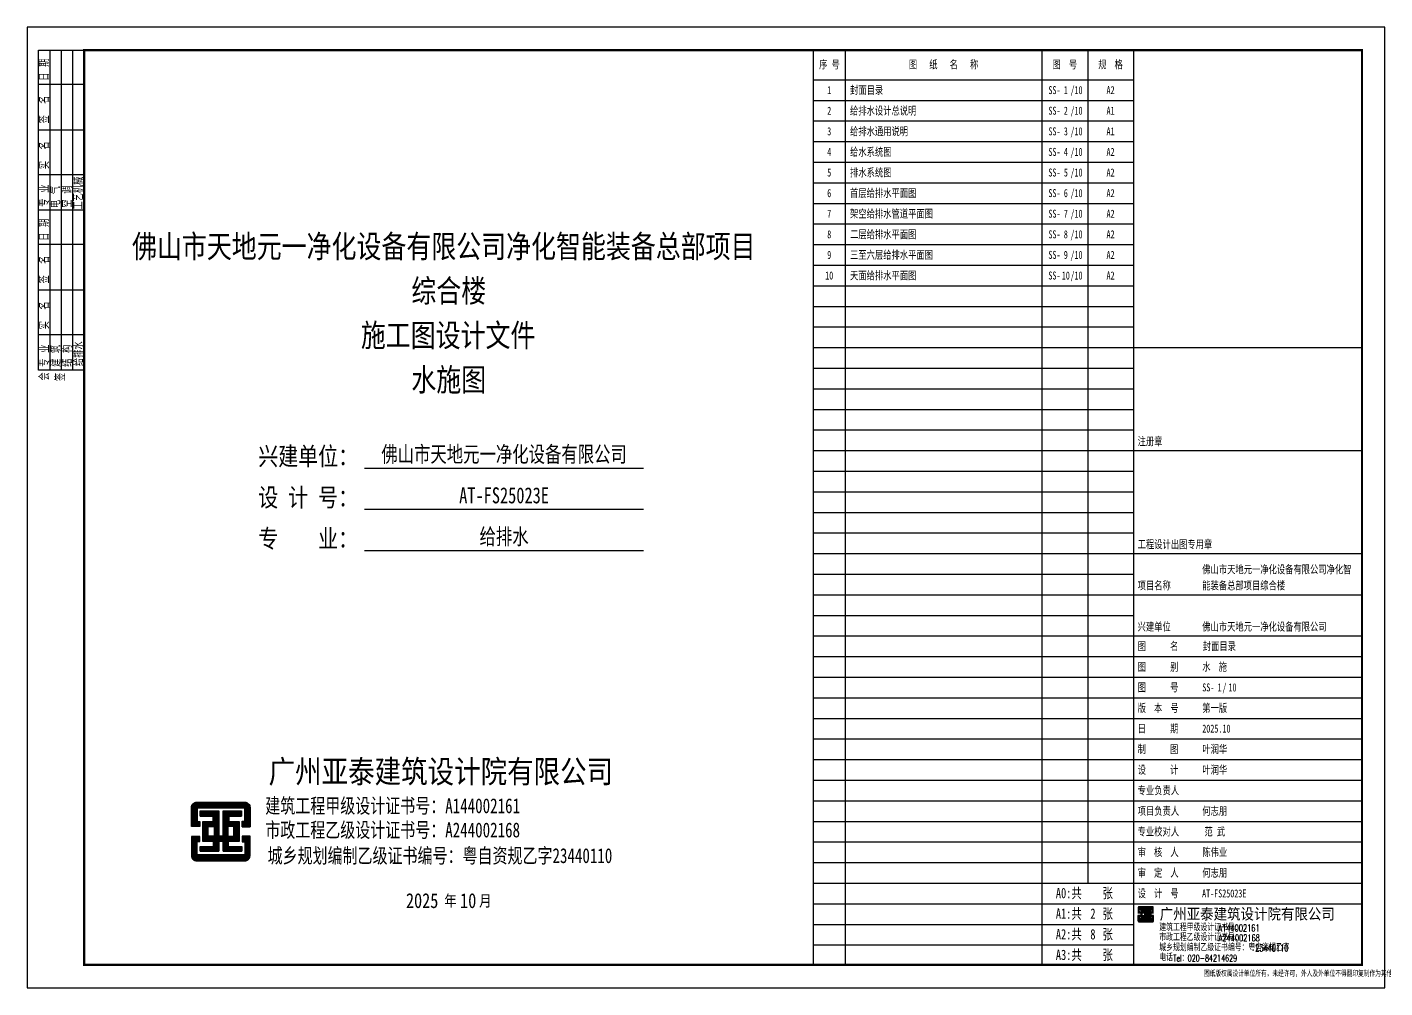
# Model space of a CAD drawing. Extents: x -1254782 to -617813, y -619975 to -323764.
# Drawn here: x -1201481 to -1142081, y -397613 to -355613 of the extents above; entities that cross this region are included whole.
import ezdxf
from ezdxf.enums import TextEntityAlignment as Align

# ---------------------------------------------------------------- set-up
doc = ezdxf.new("R2010")
doc.units = 0
doc.header["$LTSCALE"] = 1000
doc.header["$MEASUREMENT"] = 0
for name, color, linetype in [('4', 4, 'Continuous'), ('9', 9, 'Continuous'), ('PUB_TITLE', 4, 'Continuous'), ('TWT_TEXT', 7, 'Continuous'), ('框', 130, 'Continuous')]:
    doc.layers.add(name, color=color, linetype=linetype)
doc.styles.add('-宋体', font='simsun_0.shx', dxfattribs={"width": 0.8})
doc.styles.add('_TCH_DIM', font='SIMPLEX.shx', dxfattribs={"width": 0.8, "bigfont": 'GBCBIG.shx'})
doc.styles.add('TBC', font='simhei_0.shx', dxfattribs={"width": 0.9})
doc.styles.add('天正', font='SIMPLEX.shx', dxfattribs={"width": 0.7, "bigfont": 'HZTXT.shx'})

# ---------------------------------------------------------------- blocks, each defined once
blk = doc.blocks.new('A$C03881E2F')
at = {"layer": '4'}
h = blk.add_hatch(dxfattribs=at)
h.set_pattern_fill('ANSI31', color=256, scale=264.863258, angle=135, style=0)
h.set_pattern_definition([(180, (-575610.957, -212484.205), (-7e-15, -33.1079073), [])])
edge = h.paths.add_edge_path()
edge.add_line((373, 1717), (373, 1500))
edge.add_line((373, 1500), (0, 1500))
edge.add_line((0, 1500), (0, 2324))
edge.add_arc((238, 2324), 238, 90, 180, ccw=False)
edge.add_line((238, 2562), (2331, 2562))
edge.add_arc((2331, 2324), 238, 0, 90, ccw=False)
edge.add_line((2570, 2324), (2570, 1487))
edge.add_line((2570, 1487), (2226, 1487))
edge.add_line((2226, 1487), (2226, 1736))
edge.add_line((2226, 1736), (2303, 1736))
edge.add_line((2303, 1736), (2340, 1736))
edge.add_line((2340, 1736), (2340, 2297))
edge.add_line((2340, 2297), (257, 2297))
edge.add_line((257, 2297), (257, 1717))
edge.add_line((257, 1717), (373, 1717))
h.paths.add_polyline_path([(1385, 1101), (1385, 2181), (2199, 2181), (2199, 1948), (1633, 1948), (1633, 1719), (2090, 1719), (2090, 843), (1615, 843), (1615, 624), (2203, 624), (2203, 420), (1387, 420), (1387, 848), (1203, 848), (1203, 420), (387, 420), (387, 624), (975, 624), (975, 843), (500, 843), (500, 1719), (957, 1719), (957, 1948), (391, 1948), (391, 2181), (1205, 2181), (1205, 1101)])
h.paths.add_polyline_path([(736, 1498), (994, 1498), (994, 1084), (736, 1084)], flags=16)
h.paths.add_polyline_path([(1854, 1498), (1596, 1498), (1596, 1084), (1854, 1084)], flags=16)
edge = h.paths.add_edge_path()
edge.add_line((373, 845), (373, 1062))
edge.add_line((373, 1062), (0, 1062))
edge.add_line((0, 1062), (0, 238))
edge.add_arc((238, 238), 238, 180, 270)
edge.add_line((238, 0), (2331, 0))
edge.add_arc((2331, 238), 238, 270, 360)
edge.add_line((2570, 238), (2570, 1075))
edge.add_line((2570, 1075), (2226, 1075))
edge.add_line((2226, 1075), (2226, 826))
edge.add_line((2226, 826), (2303, 826))
edge.add_line((2303, 826), (2340, 826))
edge.add_line((2340, 826), (2340, 265))
edge.add_line((2340, 265), (257, 265))
edge.add_line((257, 265), (257, 845))
edge.add_line((257, 845), (373, 845))
for points in [[(373, 1720), (373, 1503), (0, 1503), (0, 2327, -0.414214), (238, 2565), (2331, 2565, -0.414214), (2570, 2327), (2570, 1490), (2226, 1490), (2226, 1739), (2303, 1739), (2340, 1739), (2340, 2300), (257, 2300), (257, 1720)], [(373, 845), (373, 1062), (0, 1062), (0, 238, 0.414214), (238, 0), (2331, 0, 0.414214), (2570, 238), (2570, 1075), (2226, 1075), (2226, 826), (2303, 826), (2340, 826), (2340, 265), (257, 265), (257, 845)]]:
    blk.add_lwpolyline(points, format="xyb", close=True, dxfattribs=at)
blk.add_lwpolyline([(1385, 1101), (1385, 1101), (1385, 2181), (2199, 2181), (2199, 1948), (1633, 1948), (1633, 1719), (2090, 1719), (2090, 843), (1615, 843), (1615, 624), (2203, 624), (2203, 420), (1387, 420), (1387, 848), (1203, 848), (1203, 420), (387, 420), (387, 624), (975, 624), (975, 843), (500, 843), (500, 1719), (957, 1719), (957, 1948), (391, 1948), (391, 2181), (1205, 2181), (1205, 1101), (1385, 1101)], dxfattribs=at)
for points in [[(736, 1498), (994, 1498), (994, 1084), (736, 1084)], [(1854, 1498), (1596, 1498), (1596, 1084), (1854, 1084)]]:
    blk.add_lwpolyline(points, close=True, dxfattribs=at)
blk = doc.blocks.new('A$C29A34EED')
at = {"layer": '框'}
for p, q in [((0, 461), (0, 14461)), ((0, 14461), (2000, 14461)), ((500, 461), (500, 14461)), ((1000, 461), (1000, 14461)), ((1500, 461), (1500, 14461)), ((2000, 461), (2000, 14461)), ((2000, 12961), (0, 12961)), ((2000, 10961), (0, 10961)), ((2000, 9005), (0, 9005)), ((2000, 7461), (0, 7461)), ((2000, 5961), (0, 5961)), ((2000, 3961), (0, 3961)), ((2000, 2005), (0, 2005)), ((2000, 461), (0, 461))]:
    blk.add_line(p, q, dxfattribs=at)
at = {"layer": '框', "style": '_TCH_DIM', "width": 0.8}
for s, p in [('日 期', (462, 13120)), ('签  名', (466, 11253)), ('实  名', (466, 9253)), ('专 业', (472, 7613)), ('空 调', (1460, 7573)), ('工艺机械', (1953, 7486)), ('电 气', (957, 7555)), ('日 期', (462, 6120)), ('签  名', (466, 4253)), ('实  名', (466, 2253)), ('专 业', (480, 613)), ('建 筑', (967, 607)), ('结 构', (1470, 612)), ('给排水', (1970, 645)), ('会', (470, 12)), ('签', (1174, -12))]:
    blk.add_text(s, height=450, rotation=90, dxfattribs=at).set_placement(p)
blk = doc.blocks.new('A$C54597E38')
at = {"layer": '9'}
h = blk.add_hatch(dxfattribs=at)
h.set_pattern_fill('ANSI31', color=256, scale=70.630202, angle=135, style=0)
h.set_pattern_definition([(180, (-153496.256, -56662.455), (-2e-15, -8.82877527), [])])
edge = h.paths.add_edge_path()
edge.add_line((99, 458), (99, 400))
edge.add_line((99, 400), (0, 400))
edge.add_line((0, 400), (0, 620))
edge.add_arc((64, 620), 63.6, 90, 180, ccw=False)
edge.add_line((64, 683), (622, 683))
edge.add_arc((622, 620), 63.6, 0, 90, ccw=False)
edge.add_line((685, 620), (685, 396))
edge.add_line((685, 396), (594, 396))
edge.add_line((594, 396), (594, 463))
edge.add_line((594, 463), (614, 463))
edge.add_line((614, 463), (624, 463))
edge.add_line((624, 463), (624, 613))
edge.add_line((624, 613), (68, 613))
edge.add_line((68, 613), (68, 458))
edge.add_line((68, 458), (99, 458))
h.paths.add_polyline_path([(369, 293), (369, 582), (586, 582), (586, 519), (436, 519), (436, 458), (557, 458), (557, 225), (431, 225), (431, 166), (588, 166), (588, 112), (370, 112), (370, 226), (321, 226), (321, 112), (103, 112), (103, 166), (260, 166), (260, 225), (133, 225), (133, 458), (255, 458), (255, 519), (104, 519), (104, 582), (321, 582), (321, 293)])
h.paths.add_polyline_path([(196, 399), (265, 399), (265, 289), (196, 289)], flags=16)
h.paths.add_polyline_path([(494, 399), (425, 399), (425, 289), (494, 289)], flags=16)
edge = h.paths.add_edge_path()
edge.add_line((99, 225), (99, 283))
edge.add_line((99, 283), (0, 283))
edge.add_line((0, 283), (0, 64))
edge.add_arc((64, 64), 63.6, 180, 270)
edge.add_line((64, 0), (622, 0))
edge.add_arc((622, 64), 63.6, 270, 360)
edge.add_line((685, 64), (685, 287))
edge.add_line((685, 287), (594, 287))
edge.add_line((594, 287), (594, 220))
edge.add_line((594, 220), (614, 220))
edge.add_line((614, 220), (624, 220))
edge.add_line((624, 220), (624, 71))
edge.add_line((624, 71), (68, 71))
edge.add_line((68, 71), (68, 225))
edge.add_line((68, 225), (99, 225))
blk.add_lwpolyline([(99, 225), (99, 283), (0, 283), (0, 64, 0.414214), (64, 0), (622, 0, 0.414214), (685, 64), (685, 287), (594, 287), (594, 220), (614, 220), (624, 220), (624, 71), (68, 71), (68, 225)], format="xyb", close=True, dxfattribs=at)
blk.add_lwpolyline([(369, 293), (369, 293), (369, 582), (586, 582), (586, 519), (436, 519), (436, 458), (557, 458), (557, 225), (431, 225), (431, 166), (588, 166), (588, 112), (370, 112), (370, 226), (321, 226), (321, 112), (103, 112), (103, 166), (260, 166), (260, 225), (133, 225), (133, 458), (255, 458), (255, 519), (104, 519), (104, 582), (321, 582), (321, 293), (369, 293)], dxfattribs=at)
blk.add_lwpolyline([(494, 399), (425, 399), (425, 289), (494, 289)], close=True, dxfattribs=at)
blk = doc.blocks.new('框')
at = {"layer": '4'}
for p, q in [((-296744, 162730), (-296744, 136314)), ((-286744, 162730), (-286744, 136314))]:
    blk.add_line(p, q, dxfattribs=at)
at = {"layer": '框'}
for p, q in [((-296744, 176314), (-296744, 136314)), ((-286744, 176314), (-286744, 136314)), ((-296744, 163305), (-286744, 163305)), ((-296744, 158802), (-286744, 158802)), ((-296744, 154299), (-286744, 154299)), ((-296744, 152498), (-286744, 152498)), ((-296744, 150697), (-286744, 150697)), ((-296744, 149796), (-286744, 149796)), ((-296744, 148896), (-286744, 148896)), ((-296744, 147995), (-286744, 147995)), ((-296744, 147095), (-286744, 147095)), ((-296744, 146194), (-286744, 146194)), ((-296744, 145293), (-286744, 145293)), ((-296744, 144393), (-286744, 144393)), ((-296744, 143492), (-286744, 143492)), ((-296744, 142592), (-286744, 142592)), ((-296744, 141691), (-286744, 141691)), ((-296744, 140790), (-286744, 140790)), ((-296744, 139890), (-286744, 139890)), ((-296744, 138989), (-286744, 138989))]:
    blk.add_line(p, q, dxfattribs=at)
at = {"layer": '4'}
blk.add_blockref('A$C54597E38', (-296545, 138194), dxfattribs=at)
at = {"layer": 'TWT_TEXT', "style": 'TBC', "width": 0.9}
blk.add_text('广州亚泰建筑设计院有限公司', height=480, dxfattribs=at).set_placement((-295594, 138303))
at = {"layer": 'TWT_TEXT', "style": '_TCH_DIM'}
for s, height, p in [('建筑工程甲级设计证书号：', 300, (-295611, 137801)), ('城乡规划编制乙级证书编号：粤自资规乙字', 300, (-295611, 136920)), ('市政工程乙级设计证书号：', 300, (-295611, 137369)), ('电话', 300, (-295611, 136486)), ('图纸版权属设计单位所有，未经许可，外人及外单位不得翻印复制作为其他工程之用', 249.73, (-293659, 135803))]:
    blk.add_text(s, height=height, rotation=359.99972, dxfattribs=at).set_placement(p)
at = {"layer": 'TWT_TEXT', "style": '天正', "width": 0.67}
for s, height, p in [('A144002161', 300, (-293024, 137780)), ('A244002168', 300, (-293014, 137347)), ('Tel：020-84214629', 290, (-295000, 136465)), ('23440110', 300, (-291419, 136901))]:
    blk.add_text(s, height=height, rotation=359.99972, dxfattribs=at).set_placement(p)
at = {"layer": '框', "style": '-宋体', "width": 0.74}
for s, p in [('注册章', (-296559, 159033)), ('工程设计出图专用章', (-296559, 154530)), ('佛山市天地元一净化设备有限公司净化智', (-293732, 153432)), ('项目名称', (-296559, 152729)), ('能装备总部项目综合楼', (-293732, 152729)), ('兴建单位', (-296559, 150928)), ('佛山市天地元一净化设备有限公司', (-293732, 150928)), ('图      名', (-296559, 150075)), ('图      别', (-296559, 149174)), ('水  施', (-293732, 149174)), ('图      号', (-296559, 148273)), ('SS-  /', (-293732, 148273)), ('10', (-292587, 148273)), ('版  本  号', (-296559, 147373)), ('第一版', (-293732, 147373)), ('日      期', (-296559, 146472)), ('2025.10', (-293732, 146472)), ('制      图', (-296559, 145572)), ('设      计', (-296559, 144671)), ('专业负责人', (-296559, 143770)), ('项目负责人', (-296559, 142870)), ('专业校对人', (-296559, 141969)), ('审  核  人', (-296559, 141069)), ('审  定  人', (-296559, 140168)), ('设  计  号', (-296559, 139267)), ('AT-FS25023E', (-293740, 139267))]:
    blk.add_text(s, height=350, dxfattribs=at).set_placement(p)
for s, p in [('叶润华', (-293185, 145572)), ('叶润华', (-293185, 144671)), ('何志朋', (-293185, 142870)), ('范 武', (-293185, 141969)), ('陈伟业', (-293185, 141069)), ('何志朋', (-293185, 140168))]:
    blk.add_text(s, height=350, dxfattribs=at).set_placement(p, align=Align.CENTER)
blk = doc.blocks.new('A$C7517252D')
at = {"layer": '4'}
for name, p in [('A$C29A34EED', (0, 26072)), ('框', (344644, -135781))]:
    blk.add_blockref(name, p, dxfattribs=at)

msp = doc.modelspace()

# ---------------------------------------------------------------- linework, layer by layer
at = {"layer": '4'}
for p, q in [((-1167090.3, -356612.9), (-1167090.3, -396612.9)), ((-1165689.3, -356612.9), (-1165689.3, -396612.9)), ((-1157083.7, -356612.9), (-1157083.7, -396612.9)), ((-1155082.3, -356612.9), (-1155082.3, -393036.9)), ((-1153081, -356612.9), (-1153081, -391636)), ((-1167090.3, -357913.8), (-1153081, -357913.8)), ((-1167090.3, -358814.4), (-1153081, -358814.4)), ((-1167090.3, -359715), (-1153081, -359715)), ((-1167090.3, -360615.6), (-1153081, -360615.6)), ((-1167090.3, -361516.2), (-1153081, -361516.2)), ((-1167090.3, -362416.7), (-1153081, -362416.7)), ((-1167090.3, -363317.3), (-1153081, -363317.3)), ((-1167090.3, -364217.9), (-1153081, -364217.9)), ((-1167090.3, -365118.5), (-1153081, -365118.5)), ((-1167090.3, -366019.1), (-1153081, -366019.1)), ((-1167090.3, -366919.7), (-1153081, -366919.7)), ((-1167090.3, -367820.3), (-1153081, -367820.3)), ((-1167090.3, -368720.9), (-1153081, -368720.9)), ((-1167090.3, -369621.5), (-1153081, -369621.5)), ((-1167090.3, -370522.1), (-1153081, -370522.1)), ((-1167090.3, -371422.7), (-1153081, -371422.7)), ((-1167090.3, -372323.3), (-1153081, -372323.3)), ((-1167090.3, -373223.9), (-1153081, -373223.9)), ((-1167090.3, -374124.5), (-1153081, -374124.5)), ((-1186717.8, -374893), (-1174513.2, -374893)), ((-1167090.3, -375025.1), (-1153081, -375025.1)), ((-1167090.3, -375925.6), (-1153081, -375925.6)), ((-1186717.8, -376693), (-1174513.2, -376693)), ((-1167090.3, -376826.2), (-1153081, -376826.2)), ((-1167090.3, -377726.8), (-1153081, -377726.8)), ((-1186717.8, -378493), (-1174513.2, -378493)), ((-1167090.3, -378627.4), (-1153081, -378627.4)), ((-1167090.3, -379528), (-1153081, -379528)), ((-1167090.3, -380428.6), (-1153081, -380428.6)), ((-1167090.3, -381329.2), (-1153081, -381329.2)), ((-1167090.3, -382229.8), (-1153081, -382229.8)), ((-1167090.3, -383130.4), (-1153081, -383130.4)), ((-1167090.3, -384031), (-1153081, -384031)), ((-1167090.3, -384931.6), (-1153081, -384931.6)), ((-1167090.3, -385832.2), (-1153081, -385832.2)), ((-1167090.3, -386732.8), (-1153081, -386732.8)), ((-1167090.3, -387633.4), (-1153081, -387633.4)), ((-1167090.3, -388534), (-1153081, -388534)), ((-1167090.3, -389434.5), (-1153081, -389434.5)), ((-1167090.3, -390335.1), (-1153081, -390335.1)), ((-1167090.3, -391235.7), (-1153081, -391235.7)), ((-1167090.3, -392136.3), (-1153081, -392136.3)), ((-1167090.3, -393036.9), (-1153081, -393036.9)), ((-1167090.3, -393937.5), (-1153081, -393937.5)), ((-1167090.3, -394838.1), (-1153081, -394838.1)), ((-1167090.3, -395738.7), (-1153081, -395738.7))]:
    msp.add_line(p, q, dxfattribs=at)
at = {"layer": 'PUB_TITLE'}
msp.add_lwpolyline([(-1201481, -397612.9), (-1142081, -397612.9), (-1142081, -355612.9), (-1201481, -355612.9)], close=True, dxfattribs=at)
at = {"layer": 'PUB_TITLE', "const_width": 100}
msp.add_lwpolyline([(-1198981, -396612.9), (-1143081, -396612.9), (-1143081, -356612.9), (-1198981, -356612.9)], close=True, dxfattribs=at)

# ---------------------------------------------------------------- block references
at = {"layer": '4'}
for name, p in [('A$C7517252D', (-1200981, -397145.5)), ('A$C03881E2F', (-1194296.9, -392062.9))]:
    msp.add_blockref(name, p, dxfattribs=at)

# ---------------------------------------------------------------- texts
at = {"layer": 'PUB_TITLE', "color": 4, "style": '-宋体'}
for s, height, width, p in [('序 号', 350.23, 0.74, (-1166381.3, -357419.6)), ('图   纸   名   称', 350.231, 0.74, (-1161386.5, -357419.6)), ('图  号', 350.23, 0.74, (-1156083, -357419.6)), ('规  格', 350.23, 0.74, (-1154081.7, -357419.6)), ('1', 350.2, 0.74, (-1166389.8, -358539.7)), ('SS-', 350.23, 0.74, (-1156536.1, -358539.7)), ('1', 350.2, 0.74, (-1156038.2, -358539.7)), ('A2', 350.23, 0.74, (-1154081.7, -358539.7)), ('2', 350.2, 0.74, (-1166389.8, -359440.3)), ('SS-', 350.23, 0.74, (-1156536.1, -359440.3)), ('2', 350.2, 0.74, (-1156038.2, -359440.3)), ('A1', 350.23, 0.74, (-1154081.7, -359440.3)), ('3', 350.2, 0.74, (-1166389.8, -360340.9)), ('SS-', 350.23, 0.74, (-1156536.1, -360340.9)), ('3', 350.2, 0.74, (-1156038.2, -360340.9)), ('A1', 350.23, 0.74, (-1154081.7, -360340.9)), ('4', 350.2, 0.74, (-1166389.8, -361241.5)), ('SS-', 350.23, 0.74, (-1156536.1, -361241.5)), ('4', 350.2, 0.74, (-1156038.2, -361241.5)), ('A2', 350.23, 0.74, (-1154081.7, -361241.5)), ('5', 350.2, 0.74, (-1166389.8, -362142.1)), ('SS-', 350.23, 0.74, (-1156536.1, -362142.1)), ('5', 350.2, 0.74, (-1156038.2, -362142.1)), ('A2', 350.23, 0.74, (-1154081.7, -362142.1)), ('6', 350.2, 0.74, (-1166389.8, -363042.7)), ('SS-', 350.23, 0.74, (-1156536.1, -363042.7)), ('6', 350.2, 0.74, (-1156038.2, -363042.7)), ('A2', 350.23, 0.74, (-1154081.7, -363042.7)), ('7', 350.2, 0.74, (-1166389.8, -363943.3)), ('SS-', 350.23, 0.74, (-1156536.1, -363943.3)), ('7', 350.2, 0.74, (-1156038.2, -363943.3)), ('A2', 350.23, 0.74, (-1154081.7, -363943.3)), ('佛山市天地元一净化设备有限公司净化智能装备总部项目', 1000, 0.8, (-1183253.6, -365697)), ('8', 350.2, 0.74, (-1166389.8, -364843.8)), ('SS-', 350.23, 0.74, (-1156536.1, -364843.8)), ('8', 350.2, 0.74, (-1156038.2, -364843.8)), ('A2', 350.23, 0.74, (-1154081.7, -364843.8)), ('9', 350.2, 0.74, (-1166389.8, -365744.4)), ('SS-', 350.23, 0.74, (-1156536.1, -365744.4)), ('9', 350.2, 0.74, (-1156038.2, -365744.4)), ('A2', 350.23, 0.74, (-1154081.7, -365744.4)), ('综合楼', 1000, 0.8, (-1183035.6, -367640)), ('10', 350.23, 0.74, (-1166389.8, -366645)), ('SS-', 350.23, 0.74, (-1156536.1, -366645)), ('10', 350.23, 0.74, (-1156038.2, -366645)), ('A2', 350.23, 0.74, (-1154081.7, -366645)), ('施工图设计文件 ', 1000, 0.8, (-1182791.3, -369583)), ('水施图', 1000, 0.8, (-1183035.6, -371526)), ('兴建单位：', 800, 0.8, (-1189186.8, -374771.6)), ('佛山市天地元一净化设备有限公司', 700, 0.75, (-1180615.5, -374630.4)), ('设 计 号：', 800, 0.8, (-1189186.8, -376571.6)), ('AT-FS25023E', 700, 0.75, (-1180615.5, -376430.4)), ('专    业：', 800, 0.8, (-1189186.8, -378371.6)), ('给排水', 700, 0.75, (-1180615.5, -378230.4)), ('广州亚泰建筑设计院有限公司', 1000, 0.85, (-1183381.1, -388657.7)), ('建筑工程甲级设计证书号：A144002161', 650, 0.74, (-1185489.5, -389978)), ('市政工程乙级设计证书号：A244002168', 650, 0.74, (-1185489.5, -391034.6)), ('城乡规划编制乙级证书编号：粤自资规乙字23440110', 650, 0.74, (-1183421.2, -392157.9))]:
    msp.add_text(s, height=height, dxfattribs=dict(at, width=width)).set_placement(p, align=Align.CENTER)
at = {"layer": 'PUB_TITLE', "color": 4, "style": '-宋体', "width": 0.74}
for s, p in [('封面目录', (-1165479.3, -358539.7)), ('/10', (-1155834.5, -358539.7)), ('给排水设计总说明', (-1165479.3, -359440.3)), ('/10', (-1155834.5, -359440.3)), ('给排水通用说明', (-1165479.3, -360340.9)), ('/10', (-1155834.5, -360340.9)), ('给水系统图', (-1165479.3, -361241.5)), ('/10', (-1155834.5, -361241.5)), ('排水系统图', (-1165479.3, -362142.1)), ('/10', (-1155834.5, -362142.1)), ('首层给排水平面图', (-1165479.3, -363042.7)), ('/10', (-1155834.5, -363042.7)), ('架空给排水管道平面图', (-1165479.3, -363943.3)), ('/10', (-1155834.5, -363943.3)), ('二层给排水平面图', (-1165479.3, -364843.8)), ('/10', (-1155834.5, -364843.8)), ('三至六层给排水平面图', (-1165479.3, -365744.4)), ('/10', (-1155834.5, -365744.4)), ('天面给排水平面图', (-1165479.3, -366645)), ('/10', (-1155834.5, -366645))]:
    msp.add_text(s, height=350.23, dxfattribs=at).set_placement(p)
at = {"layer": 'PUB_TITLE', "style": '-宋体', "width": 0.8}
for s, height, p in [('2025', 650, (-1184199.3, -394124.8)), ('年', 500, (-1182959.2, -394056.2)), ('10', 650, (-1182185.7, -394124.8)), ('月', 500, (-1181431.4, -394056.2))]:
    msp.add_text(s, height=height, dxfattribs=at).set_placement(p, align=Align.CENTER)
at = {"layer": 'TWT_TEXT', "style": '-宋体', "width": 0.74}
for s, p in [('A0:共    张', (-1155226.8, -393694)), ('A1:共    张', (-1155226.8, -394594.6)), ('2', (-1154853.1, -394594.6)), ('A2:共    张', (-1155226.8, -395495.2)), ('8', (-1154853.1, -395495.2)), ('A3:共    张', (-1155226.8, -396395.8))]:
    msp.add_text(s, height=450.3, dxfattribs=at).set_placement(p, align=Align.CENTER)
at = {"layer": '框', "style": '-宋体', "width": 0.74}
msp.add_text('封面目录', height=350, dxfattribs=at).set_placement((-1150047.7, -382852.3))
msp.add_text('1', height=350, dxfattribs=at).set_placement((-1149312.5, -384651.7), align=Align.CENTER)

doc.saveas('drawing.dxf')
